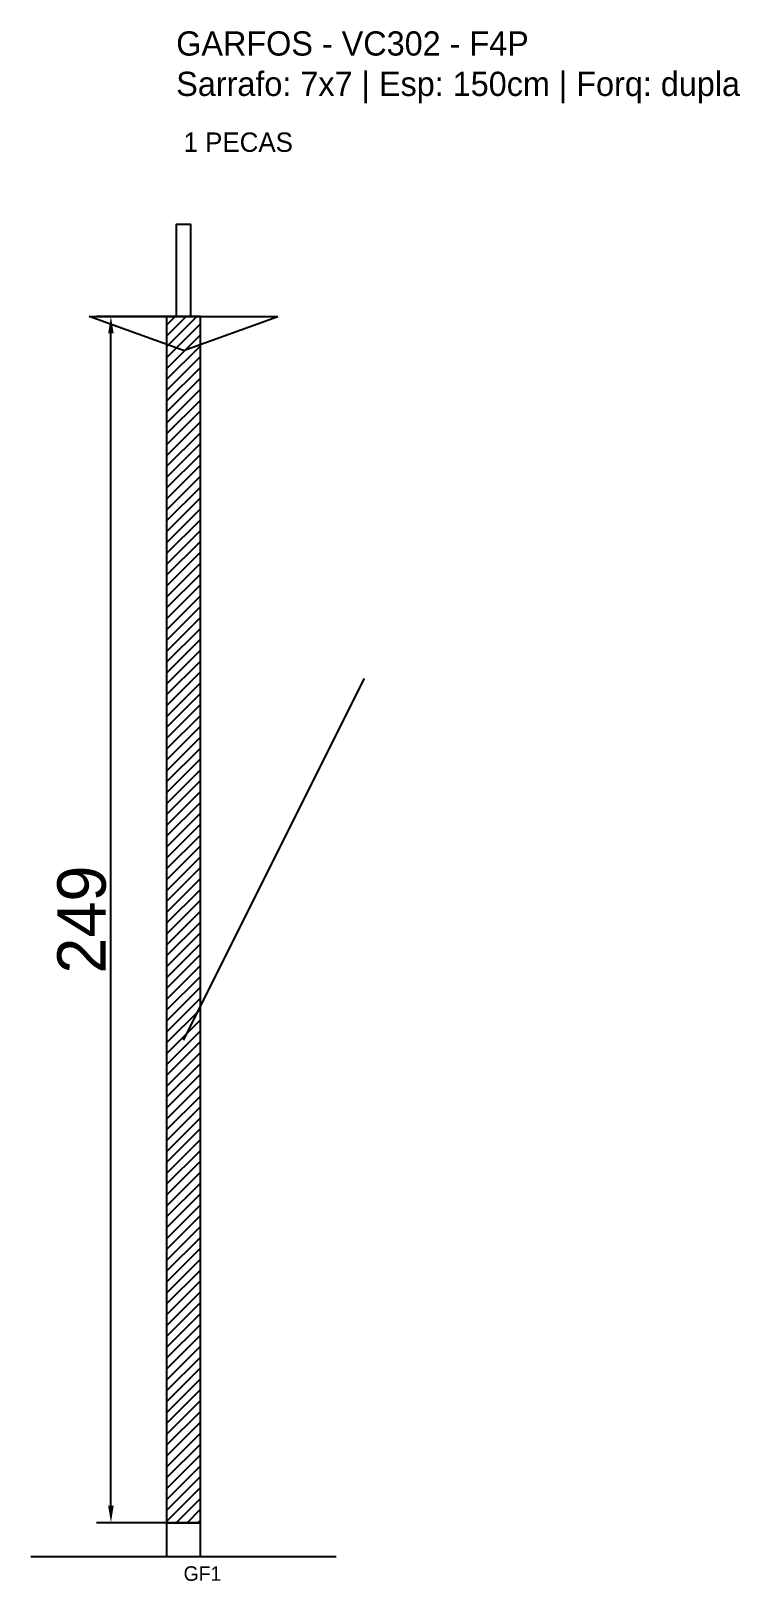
# Model space of a CAD drawing. Header units: metres. Extents: x -30 to 116, y -12 to 308.
import ezdxf

# ---------------------------------------------------------------- set-up
doc = ezdxf.new("R2010")
doc.units = ezdxf.units.M
for name, color, linetype in [('BARRA_ANCORAGEM', 1, 'Continuous'), ('COTA', 241, 'Continuous'), ('GARFOS OK', 3, 'Continuous'), ('NOME DA VIGA', 6, 'Continuous'), ('SARR_7x7', 40, 'Continuous'), ('VIGAS', 3, 'Continuous')]:
    doc.layers.add(name, color=color, linetype=linetype)
doc.dimstyles.new('EZ DXF', dxfattribs={"dimtxt": 10, "dimasz": 3.5, "dimexe": 3, "dimexo": 1.5, "dimgap": 1, "dimtad": 1, "dimdec": 1, "dimdsep": 46, "dimcen": 2.5, "dimazin": 3, "dimtfac": 1, "dimtmove": 0, "dimatfit": 3})

msp = doc.modelspace()

# ---------------------------------------------------------------- hatches: boundary and pattern name
at = {"layer": 'COTA'}
h = msp.add_hatch(dxfattribs=at)
h.set_pattern_fill('ANSI31', scale=0.5)
h.paths.add_polyline_path([(-1.99, 0), (5.01, 0), (5.01, 249), (-1.99, 249)])

# ---------------------------------------------------------------- linework, layer by layer
at = {"layer": 'BARRA_ANCORAGEM'}
msp.add_line((1.51, 99.6), (38.86, 174.3), dxfattribs=at)
at = {"layer": 'GARFOS OK'}
for p, q in [((1.51, 242), (-17.99, 249)), ((-17.99, 249), (21.01, 249)), ((1.51, 242), (21.01, 249))]:
    msp.add_line(p, q, dxfattribs=at)
at = {"layer": 'GARFOS OK', "linetype": 'CONTINUOUS'}
msp.add_line((-30, -7), (33.02, -7), dxfattribs=at)
at = {"layer": 'GARFOS OK'}
msp.add_lwpolyline([(-1.99, 0), (5.01, 0), (5.01, 249), (-1.99, 249), (-1.99, 0)], dxfattribs=at)
at = {"layer": 'SARR_7x7'}
msp.add_lwpolyline([(-1.99, -7), (5.01, -7), (5.01, 0), (-1.99, 0), (-1.99, -7)], dxfattribs=at)
at = {"layer": 'VIGAS'}
msp.add_lwpolyline([(0, 249), (3.02, 249), (3.02, 268), (0, 268), (0, 249)], dxfattribs=at)

# ---------------------------------------------------------------- texts
at = {"layer": 'NOME DA VIGA'}
for s, height, p in [('1 PECAS', 4, (1.51, 283)), ('GF1', 3, (1.51, -12))]:
    msp.add_text(s, height=height, dxfattribs=at).set_placement(p)
at = {"layer": 'NOME DA VIGA', "insert": (0, 293), "char_height": 5, "attachment_point": 7}
msp.add_mtext('GARFOS - VC302 - F4P\\PSarrafo: 7x7 | Esp: 150cm | Forq: dupla', dxfattribs=at)

# ---------------------------------------------------------------- dimensions: what is measured, and where the dimension line sits
at = {"layer": 'COTA'}
msp.add_linear_dim(base=(-13.49, 0), p1=(1.51, 0), p2=(1.51, 249), angle=90, dimstyle='EZ DXF', dxfattribs=at).render()

doc.saveas('drawing.dxf')
